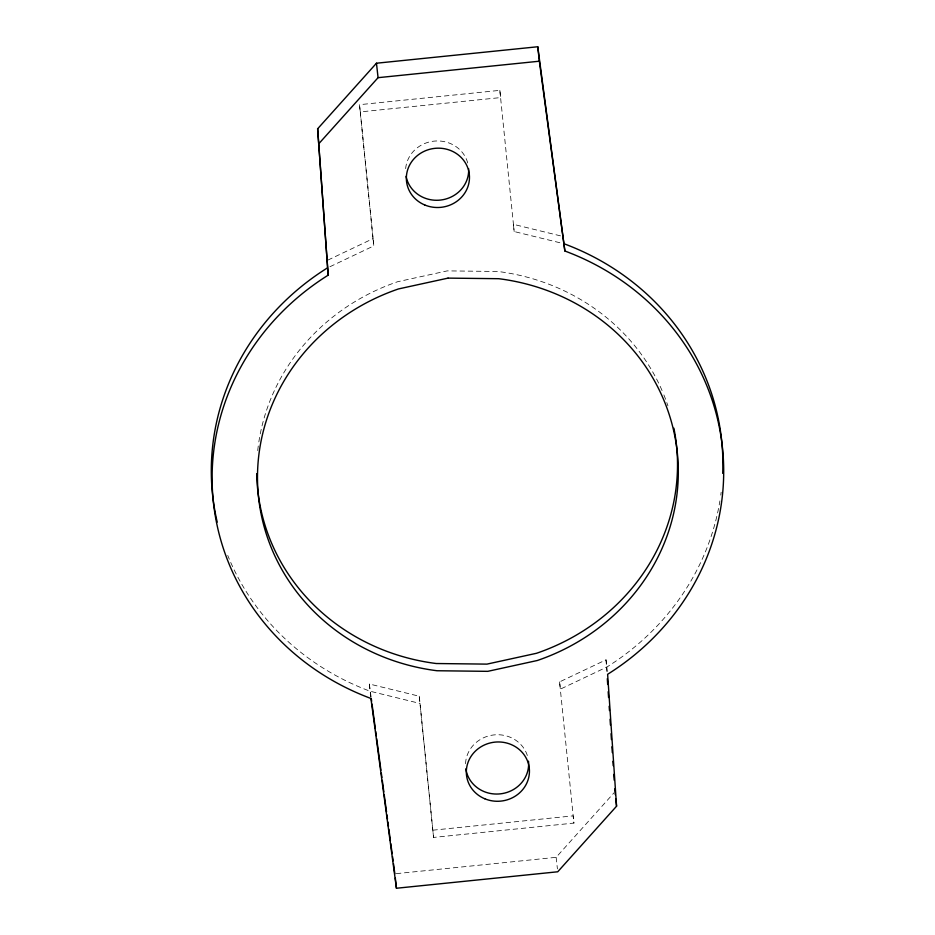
<?xml version="1.0" encoding="UTF-8"?>
<svg xmlns="http://www.w3.org/2000/svg" width="935" height="935" viewBox="0 0 935 935"><rect width="100%" height="100%" fill="white"/><g stroke="black" fill="none" stroke-linecap="round" stroke-linejoin="round"><path stroke-width="0.7" stroke-dasharray="4.67 3.51" d="M396.3 873.652L556.138 857.325L614.003 792.833M327.869 260.105L373.018 238.647L359.496 104.685L499.839 90.356L500.634 97.579L360.291 111.908L359.496 104.685M329.962 266.72L373.825 245.87L360.291 111.908M370.774 697.007L369.337 683.999L419.231 696.224L433.559 837.421L573.915 823.092L559.586 681.896L606.02 659.829L607.306 671.4M432.765 830.198L573.12 815.858L573.915 823.092M560.497 235.865L513.373 224.318L514.168 231.541L562.683 243.427M433.559 837.421L420.037 703.459L370.131 691.234A255.98 240.237 -6.3 0 1 227.743 555.413M369.337 683.999L371.078 696.937M559.586 681.896L560.381 689.13L606.827 667.064A255.98 240.237 -6.3 0 0 719.903 500.903M556.138 857.325L557.412 868.884M373.018 238.647L373.825 245.87M419.231 696.224L420.037 703.459M499.839 90.356L514.168 231.541M606.02 659.829L606.815 671.423M721.154 492.207A255.98 240.237 -6.3 0 1 720.78 495.106M257.721 450.612A210.562 197.612 -6.3 0 1 258.633 443.377M258.843 441.939A210.562 197.612 -6.3 0 1 397.691 281.715L447.246 270.881L497.946 271.477A210.562 197.612 -6.3 0 1 663.336 393.565M663.885 394.921A210.562 197.612 -6.3 0 1 667.929 405.86M405.65 168.639A31.58 29.639 -6.3 0 1 434.822 141.056A31.58 29.639 -6.3 0 1 467.874 163.578M465.548 763.72A31.58 29.639 -6.3 0 1 493.423 734.98A31.58 29.639 -6.3 0 1 527.515 756.099"/><path stroke-width="1.4" d="M317.631 128.796L376.466 63.218L537.765 46.75L564.869 251.001A255.98 240.237 -6.3 0 1 722.556 448.718A255.98 240.237 -6.3 0 1 607.621 674.287L616.562 806.204L557.739 871.782L396.44 888.25L370.926 698.457A255.98 240.237 -6.3 0 1 213.238 500.728A255.98 240.237 -6.3 0 1 328.173 275.171L317.631 128.796L328.173 275.171M319.232 143.242L378.067 77.675L539.355 61.207L564.869 251.001M371.265 698.375L371.651 701.262M372.036 704.137L375.321 728.575M375.706 731.451L376.291 735.763M376.676 738.638L380.931 770.276M381.316 773.151L381.901 777.464M382.286 780.339L383.829 791.84M384.215 794.715L386.529 811.966M386.915 814.841L387.499 819.154M387.885 822.029L388.469 826.353M388.855 829.228L390.398 840.729M390.783 843.604L392.139 853.667M392.525 856.542L393.109 860.854M393.495 863.73L394.839 873.793M537.765 46.75L539.355 61.207M615.288 794.645L614.774 788.848M615.768 798.981L616.562 806.204M376.466 63.218L378.067 77.675M395.318 878.129L396.44 888.25M607.306 678.681L607.692 684.478M608.182 691.725L608.58 697.522M609.164 706.217L609.468 710.565M610.052 719.272L610.45 725.069M611.034 733.765L611.432 739.562M611.922 746.808L612.32 752.617M612.904 761.312L613.196 765.66M613.792 774.355L614.178 780.152M564.074 243.766A255.98 240.237 -6.3 0 1 722.708 473.379M217.212 522.127A255.98 240.237 -6.3 0 1 327.379 267.936M673.878 428.183A210.562 197.612 -6.3 0 1 536.515 653.284L486.96 664.119L436.248 663.523A210.562 197.612 -6.3 0 1 256.716 473.683M468.634 168.686A31.58 29.639 -6.3 0 1 440.782 200.032A31.58 29.639 -6.3 0 1 406.07 176.376M528.509 761.183A31.58 29.639 -6.3 0 1 500.751 793.803A31.58 29.639 -6.3 0 1 465.829 768.874M448.04 278.116L398.485 288.938A210.562 197.612 -6.3 0 0 258.422 496.123A210.562 197.612 -6.3 0 0 437.054 670.746L487.754 671.342L537.309 660.507A210.562 197.612 -6.3 0 0 677.372 453.335A210.562 197.612 -6.3 0 0 498.752 278.7L448.04 278.116M484.751 798.759A31.58 29.639 -6.3 0 0 529.303 768.406A31.58 29.639 -6.3 0 0 479.597 747.684A31.58 29.639 -6.3 0 0 484.751 798.759M424.782 204.987A31.58 29.639 -6.3 0 0 469.335 174.623A31.58 29.639 -6.3 0 0 419.628 153.901A31.58 29.639 -6.3 0 0 424.782 204.987"/></g></svg>
